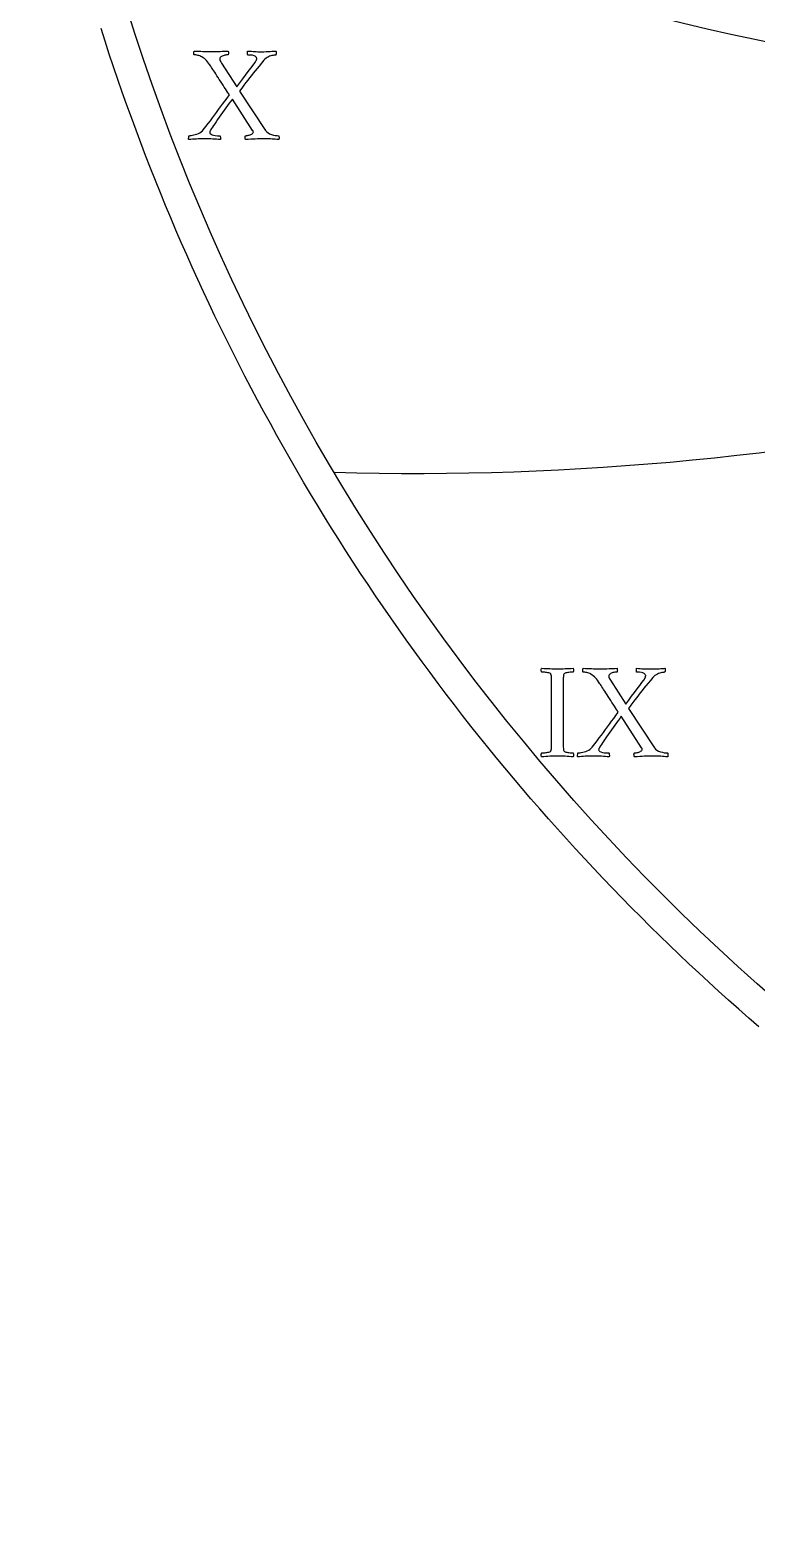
# Model space of a CAD drawing. Header units: millimetres. Extents: x -69 to 69, y -69 to 71.
# Drawn here: x -68.4 to -45.41, y -68.4 to -21 of the extents above; entities that cross this region are included whole.
import ezdxf

# ---------------------------------------------------------------- set-up
doc = ezdxf.new("R2010")
doc.units = ezdxf.units.MM
for name, color, linetype in [('CUT_OUTER', 1, 'Continuous'), ('ENGRAVE', 7, 'Continuous'), ('ENGRAVE_FINE', 8, 'Continuous'), ('TEXT', 5, 'Continuous')]:
    doc.layers.add(name, color=color, linetype=linetype)

msp = doc.modelspace()

# ---------------------------------------------------------------- linework, layer by layer
at = {"layer": 'CUT_OUTER'}
msp.add_lwpolyline([(-45.3237, -52.5427), (-45.6452, -52.2636), (-45.965, -51.9826), (-46.2831, -51.6996), (-46.5995, -51.4146), (-46.9141, -51.1277), (-47.2269, -50.8389), (-47.538, -50.5481), (-47.8472, -50.2555), (-48.1547, -49.961), (-48.4603, -49.6646), (-48.7642, -49.3663), (-49.0661, -49.0661), (-49.3663, -48.7642), (-49.6646, -48.4603), (-49.961, -48.1547), (-50.2555, -47.8472), (-50.5481, -47.538), (-50.8389, -47.2269), (-51.1277, -46.9141), (-51.4146, -46.5995), (-51.6996, -46.2831), (-51.9826, -45.965), (-52.2636, -45.6452), (-52.5427, -45.3237), (-52.8198, -45.0004), (-53.095, -44.6755), (-53.3681, -44.3488), (-53.6392, -44.0205), (-53.9083, -43.6906), (-54.1754, -43.359), (-54.4404, -43.0258), (-54.7034, -42.6909), (-54.9643, -42.3545), (-55.2231, -42.0164), (-55.4799, -41.6768), (-55.7346, -41.3356), (-55.9872, -40.9928), (-56.2376, -40.6485), (-56.486, -40.3027), (-56.7322, -39.9553), (-56.9763, -39.6065), (-57.2183, -39.2561), (-57.458, -38.9043), (-57.6957, -38.551), (-57.9311, -38.1963), (-58.1644, -37.8401), (-58.3955, -37.4825), (-58.6244, -37.1235), (-58.8511, -36.7631), (-59.0755, -36.4013), (-59.2978, -36.0381), (-59.5178, -35.6736), (-59.7356, -35.3077), (-59.9511, -34.9405), (-60.1643, -34.572), (-60.3753, -34.2022), (-60.5841, -33.8311), (-60.7905, -33.4587), (-60.9947, -33.0851), (-61.1965, -32.7102), (-61.3961, -32.3341), (-61.5933, -31.9568), (-61.7882, -31.5783), (-61.9808, -31.1985), (-62.1711, -30.8176), (-62.359, -30.4356), (-62.5446, -30.0524), (-62.7278, -29.668), (-62.9087, -29.2826), (-63.0872, -28.896), (-63.2633, -28.5084), (-63.437, -28.1197), (-63.6084, -27.7299), (-63.7773, -27.3391), (-63.9439, -26.9473), (-64.108, -26.5544), (-64.2697, -26.1605), (-64.429, -25.7657), (-64.5859, -25.3699), (-64.7404, -24.9731), (-64.8924, -24.5754), (-65.042, -24.1768), (-65.1891, -23.7772), (-65.3337, -23.3768), (-65.476, -22.9755), (-65.6157, -22.5733), (-65.753, -22.1702), (-65.8878, -21.7664), (-66.0201, -21.3617), (-66.1499, -20.9562)], dxfattribs=at)
at = {"layer": 'ENGRAVE'}
msp.add_circle((0, 0), 68.4, dxfattribs=at)
for centre, radius, start, end in [((-30.0679, 52.0792), 74.9735, 240.368967, 278.303282), ((-56.2428, 56.2428), 91.2755, 268.414464, 296.8652)]:
    msp.add_arc(centre, radius, start, end, dxfattribs=at)
at = {"layer": 'ENGRAVE_FINE'}
msp.add_arc((0, 70.6318), 99.4314, 226.548961, 313.451039, dxfattribs=at)
at = {"layer": 'TEXT'}
for points in [[(-62.6658, -21.6867), (-62.5898, -21.6863), (-62.5169, -21.6851), (-62.4474, -21.6831), (-62.381, -21.6802), (-62.3166, -21.6771), (-62.2527, -21.6743), (-62.1893, -21.6717), (-62.1264, -21.6694), (-62.1227, -21.6802), (-62.12, -21.6953), (-62.1184, -21.7147), (-62.1178, -21.7385), (-62.1189, -21.7611), (-62.1221, -21.7773), (-62.1275, -21.787), (-62.1351, -21.7903), (-62.1521, -21.7909), (-62.1728, -21.793), (-62.1974, -21.7963), (-62.2257, -21.801), (-62.2554, -21.8075), (-62.2839, -21.8161), (-62.3114, -21.8269), (-62.3379, -21.8399), (-62.3605, -21.8557), (-62.3767, -21.8749), (-62.3864, -21.8977), (-62.3897, -21.924), (-62.3864, -21.9496), (-62.3767, -21.979), (-62.3605, -22.0122), (-62.3379, -22.0491), (-61.8503, -22.7999), (-61.7565, -22.6745), (-61.6648, -22.5529), (-61.5752, -22.4351), (-61.4879, -22.321), (-61.4075, -22.215), (-61.339, -22.1214), (-61.2824, -22.0402), (-61.2376, -21.9715), (-61.2318, -21.9607), (-61.2273, -21.9499), (-61.2242, -21.9391), (-61.2225, -21.9283), (-61.2215, -21.9186), (-61.2209, -21.9111), (-61.2205, -21.9057), (-61.2203, -21.9024), (-61.2236, -21.8868), (-61.2333, -21.8701), (-61.2495, -21.8523), (-61.2721, -21.8334), (-61.3058, -21.8164), (-61.3552, -21.8043), (-61.4202, -21.797), (-61.5008, -21.7946), (-61.5066, -21.7896), (-61.511, -21.7789), (-61.5141, -21.7626), (-61.5159, -21.7406), (-61.5163, -21.7176), (-61.5154, -21.698), (-61.5131, -21.682), (-61.5094, -21.6694), (-61.4486, -21.6736), (-61.3913, -21.6775), (-61.3375, -21.6812), (-61.2872, -21.6845), (-61.2375, -21.6874), (-61.1853, -21.6894), (-61.1307, -21.6906), (-61.0736, -21.691), (-60.9949, -21.6905), (-60.9226, -21.6889), (-60.8568, -21.6862), (-60.7975, -21.6824), (-60.7438, -21.6783), (-60.695, -21.6748), (-60.651, -21.6719), (-60.6119, -21.6694), (-60.608, -21.6797), (-60.6049, -21.6932), (-60.6026, -21.7099), (-60.6012, -21.7298), (-60.6016, -21.7501), (-60.6049, -21.7676), (-60.6113, -21.7824), (-60.6206, -21.7946), (-60.6323, -21.7952), (-60.6502, -21.7973), (-60.6744, -21.8006), (-60.7047, -21.8054), (-60.739, -21.8124), (-60.7748, -21.8226), (-60.8123, -21.8361), (-60.8514, -21.8528), (-60.8904, -21.8735), (-60.9275, -21.8987), (-60.9627, -21.9285), (-60.996, -21.9629), (-61.0732, -22.0567), (-61.1454, -22.1441), (-61.2124, -22.225), (-61.2743, -22.2994), (-61.3332, -22.3709), (-61.3913, -22.4429), (-61.4486, -22.5154), (-61.5051, -22.5885), (-61.5636, -22.6654), (-61.627, -22.7492), (-61.6952, -22.8401), (-61.7683, -22.938), (-60.9399, -24.1807), (-60.9056, -24.2227), (-60.8633, -24.2583), (-60.8128, -24.2875), (-60.7543, -24.3101), (-60.6931, -24.3271), (-60.6346, -24.3392), (-60.5788, -24.3465), (-60.5256, -24.349), (-60.5201, -24.3595), (-60.5165, -24.3738), (-60.5147, -24.3918), (-60.5149, -24.4137), (-60.5161, -24.435), (-60.5176, -24.4514), (-60.5193, -24.463), (-60.5213, -24.4698), (-60.5817, -24.4656), (-60.6378, -24.4617), (-60.6896, -24.458), (-60.7371, -24.4547), (-60.7848, -24.4518), (-60.8374, -24.4498), (-60.8948, -24.4486), (-60.9571, -24.4482), (-61.0427, -24.4486), (-61.1227, -24.4498), (-61.197, -24.4518), (-61.2656, -24.4547), (-61.3343, -24.458), (-61.4086, -24.4617), (-61.4885, -24.4656), (-61.5741, -24.4698), (-61.5817, -24.459), (-61.5871, -24.4439), (-61.5903, -24.4245), (-61.5914, -24.4007), (-61.5903, -24.3781), (-61.5871, -24.3619), (-61.5817, -24.3522), (-61.5741, -24.349), (-61.5592, -24.3481), (-61.5402, -24.3457), (-61.5171, -24.3417), (-61.49, -24.336), (-61.4613, -24.3286), (-61.4334, -24.3193), (-61.4063, -24.3081), (-61.38, -24.295), (-61.3573, -24.2803), (-61.3411, -24.2643), (-61.3314, -24.2469), (-61.3282, -24.2281), (-61.3286, -24.2234), (-61.3298, -24.2179), (-61.3318, -24.2116), (-61.3347, -24.2044), (-61.338, -24.1973), (-61.3417, -24.1909), (-61.3456, -24.1854), (-61.3498, -24.1807), (-61.9927, -23.1883), (-62.0411, -23.2526), (-62.0914, -23.3204), (-62.1436, -23.3917), (-62.1976, -23.4666), (-62.2523, -23.5428), (-62.3061, -23.6181), (-62.359, -23.6927), (-62.4112, -23.7665), (-62.4611, -23.8376), (-62.5072, -23.9045), (-62.5496, -23.9671), (-62.5881, -24.0253), (-62.6218, -24.0771), (-62.6496, -24.1203), (-62.6715, -24.1548), (-62.6874, -24.1807), (-62.6898, -24.1855), (-62.6928, -24.1915), (-62.6963, -24.1985), (-62.7003, -24.2066), (-62.7041, -24.2155), (-62.7068, -24.2249), (-62.7084, -24.2349), (-62.709, -24.2454), (-62.7044, -24.2644), (-62.6906, -24.2826), (-62.6677, -24.3), (-62.6356, -24.3166), (-62.5925, -24.3308), (-62.5364, -24.3409), (-62.4673, -24.3469), (-62.3853, -24.349), (-62.3795, -24.3595), (-62.3751, -24.3738), (-62.372, -24.3918), (-62.3702, -24.4137), (-62.3698, -24.435), (-62.3708, -24.4514), (-62.3731, -24.463), (-62.3767, -24.4698), (-62.4352, -24.4656), (-62.4943, -24.4617), (-62.5539, -24.458), (-62.614, -24.4547), (-62.6742, -24.4518), (-62.7338, -24.4498), (-62.7928, -24.4486), (-62.8513, -24.4482), (-62.9304, -24.4486), (-63.0034, -24.4498), (-63.0706, -24.4518), (-63.1318, -24.4547), (-63.1906, -24.458), (-63.2505, -24.4617), (-63.3114, -24.4656), (-63.3734, -24.4698), (-63.3768, -24.4575), (-63.3783, -24.4423), (-63.3779, -24.4241), (-63.3756, -24.4029), (-63.3725, -24.3825), (-63.3697, -24.3668), (-63.3671, -24.3556), (-63.3648, -24.349), (-63.3517, -24.348), (-63.3297, -24.3452), (-63.2989, -24.3405), (-63.2591, -24.3339), (-63.2141, -24.3247), (-63.1674, -24.3123), (-63.1191, -24.2966), (-63.0692, -24.2778), (-63.0214, -24.2552), (-62.9792, -24.2287), (-62.9426, -24.1981), (-62.9117, -24.1634), (-62.8338, -24.062), (-62.7597, -23.9649), (-62.6893, -23.8722), (-62.6227, -23.7837), (-62.5581, -23.6973), (-62.4937, -23.6106), (-62.4297, -23.5236), (-62.3659, -23.4364), (-62.3008, -23.3472), (-62.2327, -23.2546), (-62.1616, -23.1585), (-62.0876, -23.0588), (-62.1131, -23.0177), (-62.1421, -22.972), (-62.1746, -22.9217), (-62.2106, -22.8668), (-62.2486, -22.809), (-62.2872, -22.7498), (-62.3263, -22.6892), (-62.3659, -22.6273), (-62.4053, -22.5658), (-62.4436, -22.5065), (-62.4808, -22.4493), (-62.5169, -22.3943), (-62.5509, -22.3428), (-62.5817, -22.2962), (-62.6092, -22.2544), (-62.6334, -22.2174), (-62.6533, -22.1872), (-62.6674, -22.1656), (-62.6759, -22.1527), (-62.6787, -22.1484), (-62.7129, -22.0953), (-62.7462, -22.0481), (-62.7787, -22.0068), (-62.8104, -21.9715), (-62.8431, -21.9399), (-62.8788, -21.91), (-62.9175, -21.8817), (-62.9592, -21.855), (-62.9882, -21.8389), (-63.0191, -21.8253), (-63.0518, -21.8141), (-63.0865, -21.8054), (-63.1201, -21.7988), (-63.1496, -21.794), (-63.1751, -21.7912), (-63.1965, -21.7903), (-63.2041, -21.787), (-63.2095, -21.7773), (-63.2127, -21.7611), (-63.2138, -21.7385), (-63.2127, -21.7147), (-63.2095, -21.6953), (-63.2041, -21.6802), (-63.1965, -21.6694), (-63.1217, -21.6717), (-63.0525, -21.6743), (-62.989, -21.6771), (-62.9312, -21.6802), (-62.8733, -21.6831), (-62.8098, -21.6851), (-62.7406, -21.6863), (-62.6658, -21.6867)], [(-51.7002, -41.216), (-51.638, -41.2156), (-51.5767, -41.2144), (-51.5161, -41.2124), (-51.4564, -41.2095), (-51.3964, -41.2064), (-51.3351, -41.2036), (-51.2724, -41.201), (-51.2083, -41.1987), (-51.2009, -41.209), (-51.1959, -41.2225), (-51.1933, -41.2392), (-51.1932, -41.2592), (-51.195, -41.2791), (-51.1981, -41.2958), (-51.2025, -41.3093), (-51.2083, -41.3196), (-51.224, -41.32), (-51.245, -41.3212), (-51.2714, -41.3232), (-51.3032, -41.326), (-51.3372, -41.3297), (-51.3701, -41.3341), (-51.4019, -41.3394), (-51.4327, -41.3455), (-51.4596, -41.3527), (-51.4801, -41.3616), (-51.4942, -41.3722), (-51.5017, -41.3843), (-51.5075, -41.4075), (-51.512, -41.4339), (-51.5151, -41.4636), (-51.5168, -41.4965), (-51.5178, -41.5318), (-51.5184, -41.5687), (-51.5188, -41.6073), (-51.519, -41.6475), (-51.519, -41.654), (-51.519, -41.6604), (-51.519, -41.6669), (-51.519, -41.6734), (-51.519, -41.6799), (-51.519, -41.6863), (-51.519, -41.6928), (-51.519, -41.6993), (-51.519, -43.4986), (-51.519, -43.505), (-51.519, -43.5115), (-51.519, -43.518), (-51.519, -43.5244), (-51.519, -43.5309), (-51.519, -43.5374), (-51.519, -43.5439), (-51.519, -43.5503), (-51.5188, -43.5904), (-51.5184, -43.6285), (-51.5178, -43.6648), (-51.5168, -43.6992), (-51.5151, -43.7312), (-51.512, -43.7601), (-51.5075, -43.7862), (-51.5017, -43.8092), (-51.4942, -43.8197), (-51.4801, -43.8297), (-51.4596, -43.8392), (-51.4327, -43.8481), (-51.4019, -43.856), (-51.3701, -43.8626), (-51.3372, -43.8679), (-51.3032, -43.8718), (-51.2714, -43.8746), (-51.245, -43.8766), (-51.224, -43.8779), (-51.2083, -43.8783), (-51.2025, -43.8885), (-51.1981, -43.902), (-51.195, -43.9187), (-51.1932, -43.9387), (-51.1933, -43.9586), (-51.1959, -43.9753), (-51.2009, -43.9888), (-51.2083, -43.9991), (-51.2724, -43.9949), (-51.3351, -43.991), (-51.3964, -43.9873), (-51.4564, -43.984), (-51.5161, -43.9811), (-51.5767, -43.9791), (-51.638, -43.9779), (-51.7002, -43.9775), (-51.7609, -43.9779), (-51.8221, -43.9791), (-51.8839, -43.9811), (-51.9461, -43.984), (-52.009, -43.9873), (-52.0724, -43.991), (-52.1363, -43.9949), (-52.2007, -43.9991), (-52.2081, -43.9888), (-52.2131, -43.9753), (-52.2157, -43.9586), (-52.2158, -43.9387), (-52.2141, -43.9187), (-52.211, -43.902), (-52.2065, -43.8885), (-52.2007, -43.8783), (-52.1851, -43.8779), (-52.164, -43.8766), (-52.1376, -43.8746), (-52.1058, -43.8718), (-52.0717, -43.8679), (-52.0384, -43.8626), (-52.0059, -43.856), (-51.9742, -43.8481), (-51.9466, -43.8392), (-51.9262, -43.8297), (-51.9131, -43.8197), (-51.9073, -43.8092), (-51.8996, -43.7814), (-51.8938, -43.7499), (-51.8899, -43.7146), (-51.8879, -43.6755), (-51.887, -43.6337), (-51.8863, -43.5902), (-51.8859, -43.5452), (-51.8857, -43.4986), (-51.8857, -41.6993), (-51.8859, -41.6525), (-51.8863, -41.607), (-51.887, -41.5629), (-51.8879, -41.5202), (-51.8899, -41.4802), (-51.8938, -41.4442), (-51.8996, -41.4122), (-51.9073, -41.3843), (-51.9131, -41.3722), (-51.9262, -41.3616), (-51.9466, -41.3527), (-51.9742, -41.3455), (-52.0059, -41.3394), (-52.0384, -41.3341), (-52.0717, -41.3297), (-52.1058, -41.326), (-52.1376, -41.3232), (-52.164, -41.3212), (-52.1851, -41.32), (-52.2007, -41.3196), (-52.2065, -41.3093), (-52.211, -41.2958), (-52.2141, -41.2791), (-52.2158, -41.2592), (-52.2157, -41.2392), (-52.2131, -41.2225), (-52.2081, -41.209), (-52.2007, -41.1987), (-52.1363, -41.201), (-52.0724, -41.2036), (-52.009, -41.2064), (-51.9461, -41.2095), (-51.8839, -41.2124), (-51.8221, -41.2144), (-51.7609, -41.2156), (-51.7002, -41.216)], [(-50.354, -41.216), (-50.2779, -41.2156), (-50.2051, -41.2144), (-50.1355, -41.2124), (-50.0692, -41.2095), (-50.0047, -41.2064), (-49.9408, -41.2036), (-49.8775, -41.201), (-49.8146, -41.1987), (-49.8108, -41.2095), (-49.8081, -41.2246), (-49.8065, -41.2441), (-49.806, -41.2678), (-49.8071, -41.2904), (-49.8103, -41.3066), (-49.8157, -41.3163), (-49.8232, -41.3196), (-49.8402, -41.3202), (-49.861, -41.3223), (-49.8855, -41.3256), (-49.9139, -41.3304), (-49.9435, -41.3368), (-49.9721, -41.3455), (-49.9996, -41.3562), (-50.026, -41.3692), (-50.0487, -41.385), (-50.0649, -41.4042), (-50.0746, -41.427), (-50.0778, -41.4533), (-50.0746, -41.4789), (-50.0649, -41.5083), (-50.0487, -41.5415), (-50.026, -41.5785), (-49.5385, -42.3292), (-49.4446, -42.2038), (-49.3529, -42.0822), (-49.2634, -41.9644), (-49.176, -41.8503), (-49.0957, -41.7443), (-49.0272, -41.6507), (-48.9705, -41.5696), (-48.9258, -41.5008), (-48.92, -41.49), (-48.9155, -41.4792), (-48.9124, -41.4684), (-48.9107, -41.4576), (-48.9097, -41.4479), (-48.909, -41.4404), (-48.9086, -41.435), (-48.9085, -41.4317), (-48.9117, -41.4161), (-48.9214, -41.3994), (-48.9376, -41.3816), (-48.9603, -41.3627), (-48.994, -41.3457), (-49.0433, -41.3336), (-49.1083, -41.3263), (-49.189, -41.3239), (-49.1948, -41.3189), (-49.1992, -41.3082), (-49.2023, -41.2919), (-49.2041, -41.2699), (-49.2045, -41.2469), (-49.2035, -41.2273), (-49.2012, -41.2113), (-49.1976, -41.1987), (-49.1368, -41.2029), (-49.0795, -41.2068), (-49.0257, -41.2105), (-48.9754, -41.2138), (-48.9256, -41.2167), (-48.8734, -41.2187), (-48.8188, -41.2199), (-48.7618, -41.2203), (-48.6831, -41.2198), (-48.6108, -41.2182), (-48.545, -41.2155), (-48.4856, -41.2117), (-48.432, -41.2076), (-48.3832, -41.2041), (-48.3392, -41.2012), (-48.3001, -41.1987), (-48.2962, -41.209), (-48.2931, -41.2225), (-48.2908, -41.2392), (-48.2893, -41.2592), (-48.2897, -41.2794), (-48.2931, -41.2969), (-48.2994, -41.3117), (-48.3087, -41.3239), (-48.3205, -41.3246), (-48.3384, -41.3266), (-48.3625, -41.3299), (-48.3929, -41.3347), (-48.4271, -41.3417), (-48.463, -41.3519), (-48.5005, -41.3654), (-48.5396, -41.3821), (-48.5786, -41.4028), (-48.6156, -41.428), (-48.6508, -41.4578), (-48.6841, -41.4922), (-48.7614, -41.586), (-48.8335, -41.6734), (-48.9005, -41.7543), (-48.9624, -41.8287), (-49.0214, -41.9002), (-49.0795, -41.9722), (-49.1368, -42.0447), (-49.1933, -42.1178), (-49.2518, -42.1947), (-49.3152, -42.2785), (-49.3834, -42.3694), (-49.4565, -42.4673), (-48.628, -43.71), (-48.5938, -43.7521), (-48.5514, -43.7877), (-48.501, -43.8168), (-48.4425, -43.8394), (-48.3813, -43.8564), (-48.3228, -43.8686), (-48.2669, -43.8758), (-48.2138, -43.8783), (-48.2083, -43.8888), (-48.2046, -43.9031), (-48.2029, -43.9211), (-48.203, -43.943), (-48.2042, -43.9643), (-48.2057, -43.9807), (-48.2075, -43.9923), (-48.2095, -43.9991), (-48.2699, -43.9949), (-48.326, -43.991), (-48.3778, -43.9873), (-48.4252, -43.984), (-48.473, -43.9811), (-48.5256, -43.9791), (-48.583, -43.9779), (-48.6453, -43.9775), (-48.7309, -43.9779), (-48.8109, -43.9791), (-48.8852, -43.9811), (-48.9538, -43.984), (-49.0224, -43.9873), (-49.0967, -43.991), (-49.1767, -43.9949), (-49.2623, -43.9991), (-49.2699, -43.9883), (-49.2753, -43.9732), (-49.2785, -43.9538), (-49.2796, -43.93), (-49.2785, -43.9074), (-49.2753, -43.8912), (-49.2699, -43.8815), (-49.2623, -43.8783), (-49.2474, -43.8775), (-49.2283, -43.875), (-49.2053, -43.871), (-49.1782, -43.8653), (-49.1495, -43.8579), (-49.1215, -43.8486), (-49.0944, -43.8374), (-49.0681, -43.8243), (-49.0455, -43.8096), (-49.0293, -43.7936), (-49.0196, -43.7762), (-49.0164, -43.7574), (-49.0168, -43.7527), (-49.018, -43.7472), (-49.02, -43.7409), (-49.0228, -43.7337), (-49.0262, -43.7266), (-49.0299, -43.7202), (-49.0338, -43.7147), (-49.0379, -43.71), (-49.6809, -42.7176), (-49.7293, -42.7819), (-49.7796, -42.8497), (-49.8317, -42.921), (-49.8858, -42.9959), (-49.9404, -43.0721), (-49.9942, -43.1474), (-50.0472, -43.222), (-50.0994, -43.2958), (-50.1493, -43.367), (-50.1954, -43.4338), (-50.2377, -43.4964), (-50.2763, -43.5546), (-50.31, -43.6064), (-50.3378, -43.6496), (-50.3596, -43.6841), (-50.3755, -43.71), (-50.378, -43.7148), (-50.3809, -43.7208), (-50.3844, -43.7278), (-50.3885, -43.7359), (-50.3923, -43.7448), (-50.395, -43.7542), (-50.3966, -43.7642), (-50.3971, -43.7747), (-50.3925, -43.7937), (-50.3788, -43.8119), (-50.3559, -43.8293), (-50.3238, -43.8459), (-50.2806, -43.8601), (-50.2245, -43.8702), (-50.1555, -43.8762), (-50.0735, -43.8783), (-50.0677, -43.8888), (-50.0633, -43.9031), (-50.0602, -43.9211), (-50.0584, -43.943), (-50.058, -43.9643), (-50.0589, -43.9807), (-50.0612, -43.9923), (-50.0649, -43.9991), (-50.1234, -43.9949), (-50.1825, -43.991), (-50.2421, -43.9873), (-50.3022, -43.984), (-50.3623, -43.9811), (-50.4219, -43.9791), (-50.481, -43.9779), (-50.5395, -43.9775), (-50.6185, -43.9779), (-50.6916, -43.9791), (-50.7588, -43.9811), (-50.82, -43.984), (-50.8788, -43.9873), (-50.9386, -43.991), (-50.9996, -43.9949), (-51.0616, -43.9991), (-51.065, -43.9868), (-51.0665, -43.9716), (-51.0661, -43.9534), (-51.0638, -43.9322), (-51.0607, -43.9118), (-51.0578, -43.8961), (-51.0553, -43.8849), (-51.053, -43.8783), (-51.0399, -43.8773), (-51.0179, -43.8745), (-50.987, -43.8698), (-50.9473, -43.8632), (-50.9022, -43.854), (-50.8556, -43.8416), (-50.8073, -43.8259), (-50.7574, -43.8071), (-50.7095, -43.7845), (-50.6673, -43.758), (-50.6308, -43.7274), (-50.5999, -43.6927), (-50.522, -43.5913), (-50.4478, -43.4942), (-50.3774, -43.4015), (-50.3108, -43.313), (-50.2462, -43.2266), (-50.1819, -43.1399), (-50.1179, -43.0529), (-50.0541, -42.9657), (-49.989, -42.8765), (-49.9209, -42.7839), (-49.8498, -42.6878), (-49.7758, -42.5881), (-49.8013, -42.547), (-49.8303, -42.5013), (-49.8628, -42.451), (-49.8988, -42.3961), (-49.9368, -42.3383), (-49.9753, -42.2791), (-50.0144, -42.2185), (-50.0541, -42.1566), (-50.0935, -42.0952), (-50.1318, -42.0358), (-50.169, -41.9787), (-50.2051, -41.9236), (-50.2391, -41.8721), (-50.2698, -41.8255), (-50.2973, -41.7837), (-50.3216, -41.7467), (-50.3414, -41.7165), (-50.3556, -41.695), (-50.3641, -41.682), (-50.3669, -41.6777), (-50.401, -41.6246), (-50.4343, -41.5774), (-50.4668, -41.5361), (-50.4985, -41.5008), (-50.5313, -41.4692), (-50.567, -41.4393), (-50.6057, -41.411), (-50.6474, -41.3843), (-50.6764, -41.3682), (-50.7072, -41.3546), (-50.74, -41.3434), (-50.7747, -41.3347), (-50.8082, -41.3281), (-50.8378, -41.3233), (-50.8633, -41.3205), (-50.8847, -41.3196), (-50.8922, -41.3163), (-50.8976, -41.3066), (-50.9009, -41.2904), (-50.902, -41.2678), (-50.9009, -41.2441), (-50.8976, -41.2246), (-50.8922, -41.2095), (-50.8847, -41.1987), (-50.8099, -41.201), (-50.7407, -41.2036), (-50.6772, -41.2064), (-50.6193, -41.2095), (-50.5615, -41.2124), (-50.498, -41.2144), (-50.4288, -41.2156), (-50.354, -41.216)]]:
    msp.add_lwpolyline(points, close=True, dxfattribs=at)

doc.saveas('drawing.dxf')
